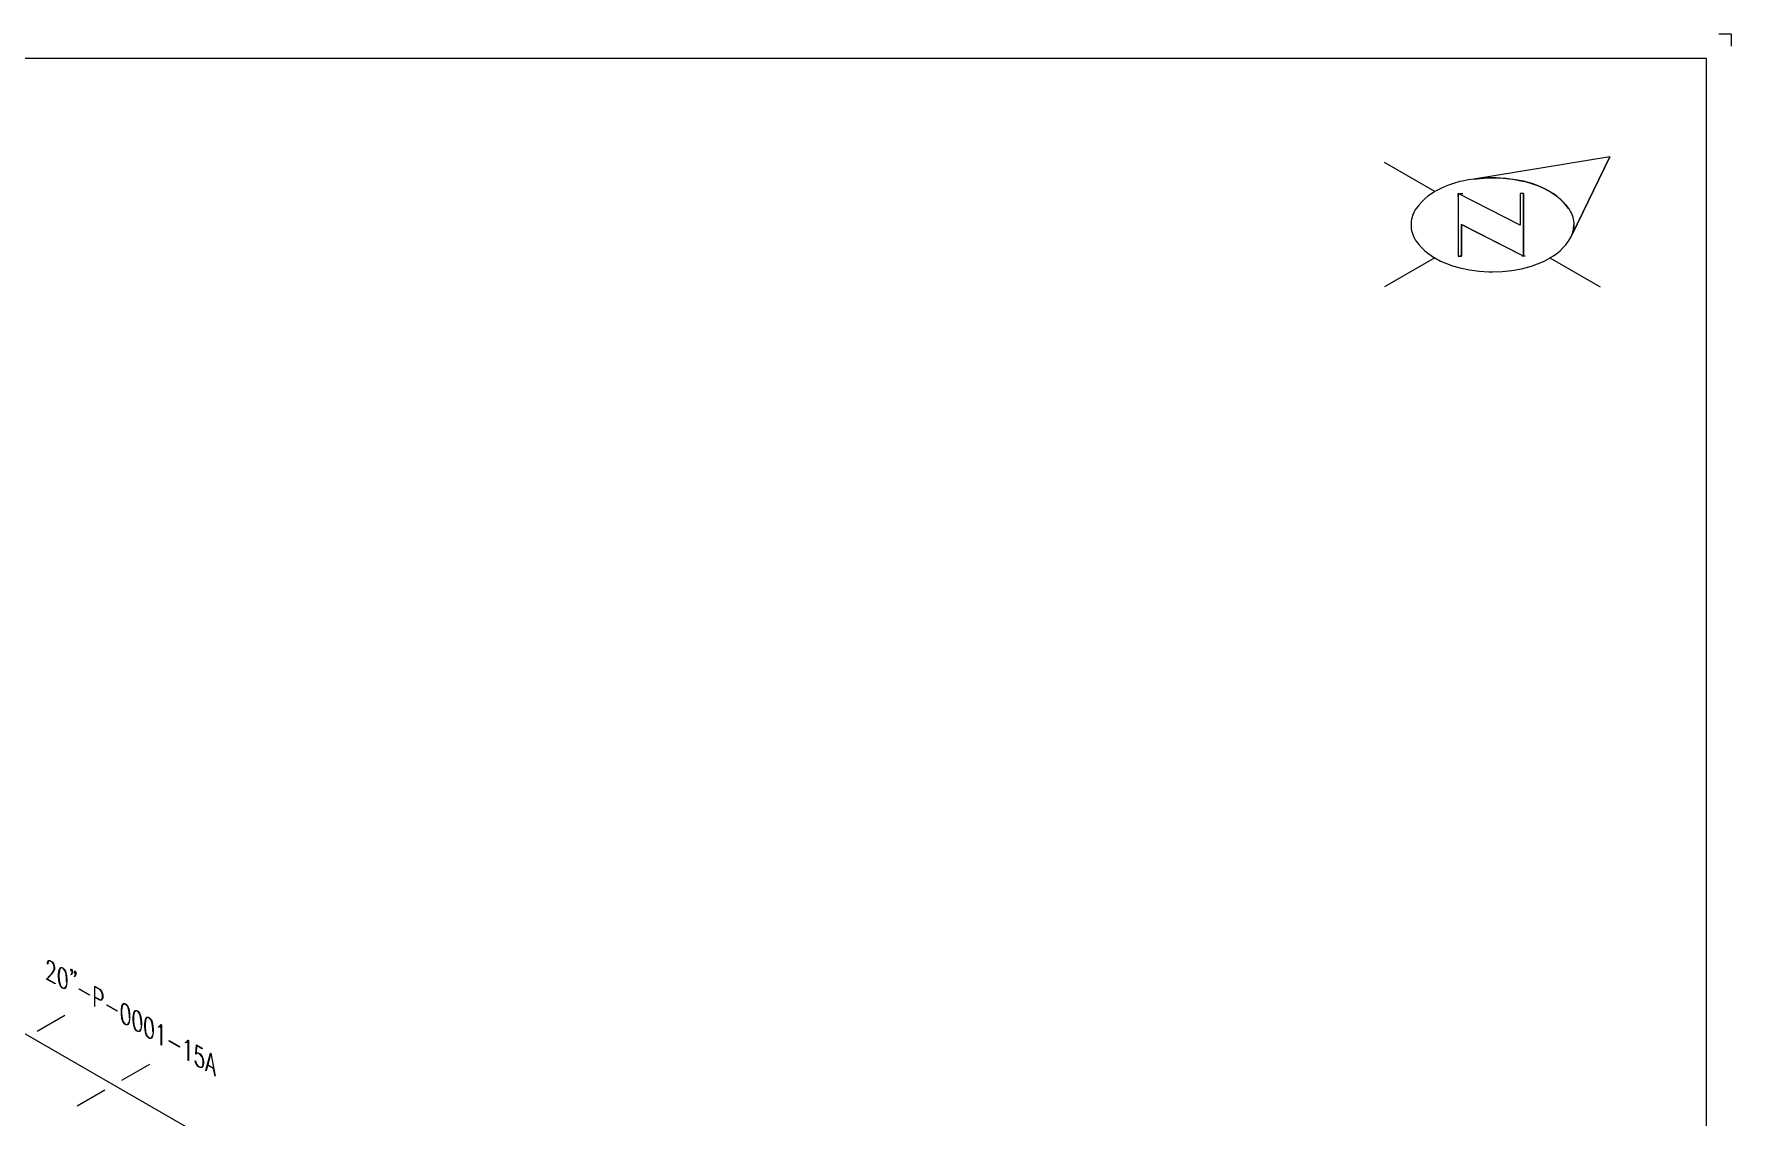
# Model space of a CAD drawing. Extents: x 0 to 17.2, y 0.1 to 11.3.
# Drawn here: x 8.57 to 17.21, y 5.78 to 11.29 of the extents above; entities that cross this region are included whole.
import ezdxf

# ---------------------------------------------------------------- set-up
doc = ezdxf.new("R2010")
doc.units = 0
doc.layers.get('0').update_dxf_attribs({"linetype": 'CONTINUOUS'})
for name, color, linetype in [('BORDER', 3, 'CONTINUOUS'), ('BORDERTEXT', 7, 'CONTINUOUS'), ('FITTINGS', 4, 'CONTINUOUS'), ('PIPE', 7, 'CONTINUOUS'), ('TEXT', 7, 'CONTINUOUS')]:
    doc.layers.add(name, color=color, linetype=linetype)

msp = doc.modelspace()

# ---------------------------------------------------------------- linework, layer by layer
for points in [[(17.143, 11.2918), (17.2051, 11.2918)], [(17.2051, 11.2918), (17.2051, 11.2296)]]:
    msp.add_lwpolyline(points)
at = {"layer": 'BORDER'}
for points in [[(0.1692, 0.2247), (17.0808, 0.2247), (17.0808, 11.1675), (0.1692, 11.1675), (0.1692, 0.2247)], [(16.5888, 10.6656), (15.8965, 10.5534)], [(16.5888, 10.6656), (16.395, 10.2673)], [(16.1333, 10.3186), (15.8173, 10.4804)], [(16.1493, 10.1609), (15.8333, 10.3227)]]:
    msp.add_lwpolyline(points, dxfattribs=at)
at = {"layer": 'BORDERTEXT', "color": 7}
for points in [[(15.6985, 10.4897), (15.4431, 10.6372)], [(15.8251, 10.5401), (15.7932, 10.5313), (15.7621, 10.5203), (15.7318, 10.5072), (15.7025, 10.4919), (15.6985, 10.4897)], [(15.8965, 10.5534), (15.8678, 10.5489), (15.8392, 10.5433), (15.8251, 10.5401)], [(16.1576, 10.5401), (16.1087, 10.55), (16.0592, 10.5565), (16.0094, 10.5595), (15.9595, 10.559), (15.9098, 10.555), (15.8965, 10.5534)], [(16.2841, 10.4897), (16.2549, 10.5052), (16.2247, 10.5186), (16.1937, 10.5299), (16.162, 10.539), (16.1576, 10.5401)], [(15.6985, 10.4897), (15.6807, 10.4785), (15.6636, 10.4661), (15.6474, 10.4526), (15.6323, 10.4379), (15.6182, 10.4222), (15.6052, 10.4056), (15.6041, 10.4042)], [(15.8173, 10.4804), (15.8173, 10.1609)], [(15.8173, 10.4644), (15.8173, 10.4804)], [(15.8253, 10.4804), (15.8413, 10.4804)], [(16.1333, 10.4804), (16.1333, 10.3186)], [(16.1493, 10.4804), (16.1493, 10.1609)], [(16.3785, 10.4042), (16.3656, 10.4209), (16.3516, 10.4366), (16.3365, 10.4513), (16.3204, 10.465), (16.3035, 10.4775), (16.2856, 10.4888), (16.2841, 10.4897)], [(15.6041, 10.4042), (15.5986, 10.3958), (15.5936, 10.3872), (15.5893, 10.3781), (15.5856, 10.3688), (15.5826, 10.3593), (15.5802, 10.3496), (15.5786, 10.3397), (15.5776, 10.3298), (15.5773, 10.3207)], [(16.3785, 10.4042), (16.384, 10.3958), (16.389, 10.3872), (16.3933, 10.3781), (16.397, 10.3688), (16.4, 10.3593), (16.4024, 10.3496), (16.4041, 10.3397), (16.4051, 10.3298), (16.4053, 10.3207)], [(15.5773, 10.3207), (15.5776, 10.3107), (15.5787, 10.3007), (15.5804, 10.2909), (15.5828, 10.2812), (15.5859, 10.2717), (15.5897, 10.2624), (15.594, 10.2534), (15.599, 10.2447), (15.6041, 10.2371)], [(15.8333, 10.3227), (15.8333, 10.1609)], [(16.3945, 10.266), (16.398, 10.2754), (16.4008, 10.285), (16.403, 10.2947), (16.4044, 10.3046), (16.4052, 10.3146), (16.4053, 10.3207)], [(15.6041, 10.2371), (15.617, 10.2205), (15.631, 10.2047), (15.6461, 10.19), (15.6622, 10.1763), (15.6792, 10.1638), (15.697, 10.1525), (15.6985, 10.1516)], [(16.2841, 10.1516), (16.302, 10.1628), (16.319, 10.1752), (16.3352, 10.1887), (16.3503, 10.2034), (16.3644, 10.2191), (16.3774, 10.2357), (16.3785, 10.2371)], [(16.3785, 10.2371), (16.384, 10.2455), (16.389, 10.2542), (16.3933, 10.2632), (16.3945, 10.266)], [(15.6985, 10.1516), (15.4431, 10.0042)], [(15.6985, 10.1516), (15.7277, 10.1361), (15.7579, 10.1227), (15.7889, 10.1114), (15.8206, 10.1023), (15.8251, 10.1012)], [(15.8251, 10.1012), (15.874, 10.0913), (15.9234, 10.0848), (15.9732, 10.0818), (15.9913, 10.0816)], [(15.827, 10.1618), (15.8253, 10.1635)], [(15.9913, 10.0816), (16.0412, 10.0834), (16.0908, 10.0886), (16.1399, 10.0972), (16.1576, 10.1012)], [(16.1573, 10.1609), (16.1413, 10.1609)], [(16.1576, 10.1012), (16.1894, 10.11), (16.2205, 10.121), (16.2508, 10.1341), (16.2801, 10.1494), (16.2841, 10.1516)], [(16.2841, 10.1516), (16.5395, 10.0042)]]:
    msp.add_lwpolyline(points, dxfattribs=at)
at = {"layer": 'FITTINGS'}
for points in [[(8.5897, 6.2168), (8.7311, 6.2984)], [(9.0205, 5.9681), (9.1619, 6.0497)], [(8.7925, 5.8364), (8.9338, 5.9181)]]:
    msp.add_lwpolyline(points, dxfattribs=at)
at = {"layer": 'PIPE'}
for points in [[(16.3785, 10.4042), (16.384, 10.3958), (16.389, 10.3872), (16.3933, 10.3781), (16.397, 10.3688), (16.4, 10.3593), (16.4024, 10.3496), (16.4041, 10.3397), (16.4051, 10.3298), (16.4053, 10.3207), (16.405, 10.3107), (16.404, 10.3007), (16.4022, 10.2909), (16.3998, 10.2812), (16.3967, 10.2717), (16.395, 10.2673), (16.5888, 10.6656), (15.8965, 10.5534), (15.9462, 10.5583), (15.996, 10.5597), (16.0459, 10.5576), (16.0955, 10.5521), (16.1445, 10.5431), (16.1576, 10.5401), (16.1894, 10.5313), (16.2205, 10.5203), (16.2508, 10.5072), (16.2801, 10.4919), (16.2841, 10.4897), (16.302, 10.4785), (16.319, 10.4661), (16.3352, 10.4526), (16.3503, 10.4379), (16.3644, 10.4222), (16.3774, 10.4056), (16.3785, 10.4042)], [(16.1476, 10.1618), (16.1493, 10.1635), (16.1493, 10.4804), (16.1333, 10.4804), (16.1333, 10.3186), (15.8173, 10.4804), (15.8173, 10.4644), (15.8173, 10.1609), (15.8333, 10.1609), (15.8333, 10.3227), (16.1476, 10.1618)], [(1.6545, 10.1715), (14.4336, 2.7935)]]:
    msp.add_lwpolyline(points, dxfattribs=at)
at = {"layer": 'TEXT'}
for points in [[(8.6417, 6.5589), (8.6417, 6.564), (8.6446, 6.5725), (8.6477, 6.5758), (8.6539, 6.5773), (8.6659, 6.5704), (8.672, 6.5618), (8.675, 6.555), (8.6781, 6.543), (8.6781, 6.5327), (8.675, 6.5245), (8.6691, 6.5131), (8.641, 6.4825), (8.6803, 6.4598), (8.6803, 6.4577), (8.6378, 6.4822), (8.6681, 6.5151), (8.6739, 6.5262), (8.6767, 6.5341), (8.6767, 6.5433), (8.6739, 6.5542), (8.6711, 6.5604), (8.6655, 6.5683), (8.6542, 6.5749), (8.6486, 6.5734), (8.6458, 6.5704), (8.643, 6.5627), (8.643, 6.5581), (8.6417, 6.5589)], [(8.7378, 6.4445), (8.7317, 6.4329), (8.7226, 6.4333), (8.7166, 6.4368), (8.7075, 6.4469), (8.7014, 6.4656), (8.6985, 6.4918), (8.6985, 6.5068), (8.7014, 6.5297), (8.7075, 6.5413), (8.7166, 6.5411), (8.7226, 6.5376), (8.7317, 6.5273), (8.7378, 6.5087), (8.7407, 6.4824), (8.7407, 6.4675), (8.7378, 6.4445)], [(8.7394, 6.4686), (8.7394, 6.4828), (8.7365, 6.5086), (8.7309, 6.5259), (8.7224, 6.5355), (8.7168, 6.5387), (8.7083, 6.5389), (8.7027, 6.5281), (8.6998, 6.5057), (8.6998, 6.4914), (8.7027, 6.4656), (8.7083, 6.4483), (8.7168, 6.4388), (8.7224, 6.4355), (8.7309, 6.4353), (8.7365, 6.4461)], [(8.7648, 6.5203), (8.7609, 6.529), (8.7648, 6.5332), (8.7683, 6.5251), (8.7683, 6.5147), (8.7653, 6.5063), (8.7623, 6.503), (8.7613, 6.5053), (8.7641, 6.5083), (8.767, 6.516), (8.767, 6.5229)], [(8.7845, 6.5127), (8.7823, 6.5102), (8.7784, 6.5189), (8.7823, 6.5231), (8.7859, 6.515), (8.7859, 6.5046), (8.7828, 6.4962), (8.7798, 6.4929), (8.7789, 6.4952), (8.7817, 6.4982), (8.7845, 6.5059), (8.7845, 6.5127)], [(8.804, 6.4322), (8.8566, 6.4018), (8.8566, 6.3996), (8.804, 6.4299), (8.804, 6.4322)], [(8.8807, 6.4464), (8.9077, 6.4308), (8.9167, 6.4205), (8.9199, 6.4136), (8.9229, 6.4017), (8.9229, 6.3865), (8.9199, 6.3781), (8.9167, 6.3748), (8.9077, 6.375), (8.882, 6.3898), (8.882, 6.3422), (8.8807, 6.343)], [(8.882, 6.3921), (8.9075, 6.3773), (8.916, 6.3771), (8.9187, 6.3802), (8.9215, 6.3879), (8.9215, 6.4019), (8.9187, 6.4128), (8.916, 6.419), (8.9075, 6.4286), (8.882, 6.4434), (8.882, 6.3921)], [(8.944, 6.3514), (8.9966, 6.321), (8.9966, 6.3188), (8.944, 6.3491), (8.944, 6.3514)], [(9.057, 6.2603), (9.0509, 6.2486), (9.0418, 6.249), (9.0358, 6.2525), (9.0267, 6.2626), (9.0206, 6.2813), (9.0177, 6.3076), (9.0177, 6.3225), (9.0206, 6.3454), (9.0267, 6.357), (9.0358, 6.3568), (9.0418, 6.3533), (9.0509, 6.3431), (9.057, 6.3244), (9.0599, 6.2981), (9.0599, 6.2832), (9.057, 6.2603)], [(9.0586, 6.2843), (9.0586, 6.2985), (9.0557, 6.3243), (9.0501, 6.3416), (9.0416, 6.3512), (9.036, 6.3545), (9.0275, 6.3546), (9.0219, 6.3438), (9.019, 6.3214), (9.019, 6.3071), (9.0219, 6.2813), (9.0275, 6.264), (9.036, 6.2545), (9.0416, 6.2512), (9.0501, 6.251), (9.0557, 6.2618)], [(9.1168, 6.2258), (9.1106, 6.2141), (9.1016, 6.2145), (9.0955, 6.218), (9.0864, 6.2281), (9.0804, 6.2468), (9.0774, 6.2731), (9.0774, 6.288), (9.0804, 6.3109), (9.0864, 6.3225), (9.0955, 6.3223), (9.1016, 6.3188), (9.1106, 6.3086), (9.1168, 6.2899), (9.1196, 6.2636), (9.1196, 6.2487), (9.1168, 6.2258)], [(9.1183, 6.2498), (9.1183, 6.264), (9.1154, 6.2898), (9.1098, 6.3071), (9.1014, 6.3167), (9.0957, 6.32), (9.0873, 6.3201), (9.0817, 6.3093), (9.0788, 6.2869), (9.0788, 6.2726), (9.0817, 6.2468), (9.0873, 6.2295), (9.0957, 6.22), (9.1014, 6.2167), (9.1098, 6.2165), (9.1154, 6.2274)], [(9.1765, 6.1913), (9.1704, 6.1796), (9.1613, 6.18), (9.1553, 6.1835), (9.1462, 6.1936), (9.1401, 6.2123), (9.1372, 6.2386), (9.1372, 6.2535), (9.1401, 6.2764), (9.1462, 6.288), (9.1553, 6.2878), (9.1613, 6.2843), (9.1704, 6.2741), (9.1765, 6.2554), (9.1794, 6.2291), (9.1794, 6.2142), (9.1765, 6.1913)], [(9.1781, 6.2153), (9.1781, 6.2295), (9.1752, 6.2553), (9.1696, 6.2726), (9.1611, 6.2822), (9.1555, 6.2855), (9.147, 6.2856), (9.1414, 6.2748), (9.1385, 6.2524), (9.1385, 6.2381), (9.1414, 6.2123), (9.147, 6.195), (9.1555, 6.1855), (9.1611, 6.1822), (9.1696, 6.182), (9.1752, 6.1929)], [(9.2216, 6.1461), (9.2203, 6.1469), (9.2203, 6.2466), (9.2126, 6.238), (9.2067, 6.2366), (9.206, 6.2389), (9.2118, 6.2404), (9.2207, 6.2501), (9.2216, 6.2495), (9.2216, 6.1461)], [(9.2603, 6.1688), (9.3128, 6.1384), (9.3128, 6.1362), (9.2603, 6.1665), (9.2603, 6.1688)], [(9.3586, 6.067), (9.3573, 6.0678), (9.3573, 6.1674), (9.3496, 6.1589), (9.3437, 6.1575), (9.343, 6.1598), (9.3488, 6.1613), (9.3577, 6.1709), (9.3586, 6.1704), (9.3586, 6.067)], [(9.395, 6.0661), (9.3978, 6.0548), (9.4005, 6.0487), (9.4091, 6.0391), (9.4177, 6.0341), (9.4262, 6.0339), (9.4318, 6.04), (9.4346, 6.0526), (9.4346, 6.062), (9.4318, 6.0779), (9.4262, 6.0904), (9.4177, 6.1001), (9.4091, 6.105), (9.4005, 6.1052), (9.3965, 6.1005), (9.3996, 6.1468), (9.4294, 6.1295), (9.4294, 6.1273), (9.4008, 6.1438), (9.3981, 6.1058), (9.3999, 6.1075), (9.4089, 6.1073), (9.4178, 6.1021), (9.4268, 6.092), (9.4329, 6.0783), (9.4359, 6.0615), (9.4359, 6.0515), (9.4329, 6.0382), (9.4268, 6.0316), (9.4178, 6.0319), (9.4089, 6.0371), (9.3999, 6.0471), (9.3967, 6.0541), (9.3938, 6.0657), (9.395, 6.0661)], [(9.4956, 5.9884), (9.4944, 5.9883), (9.4867, 6.0261), (9.4565, 6.0435), (9.4488, 6.0147), (9.4477, 6.0161), (9.4712, 6.1054), (9.4721, 6.1049), (9.4956, 5.9884)], [(9.4717, 6.101), (9.457, 6.0455), (9.4862, 6.0286)]]:
    msp.add_lwpolyline(points, dxfattribs=at)

doc.saveas('drawing.dxf')
